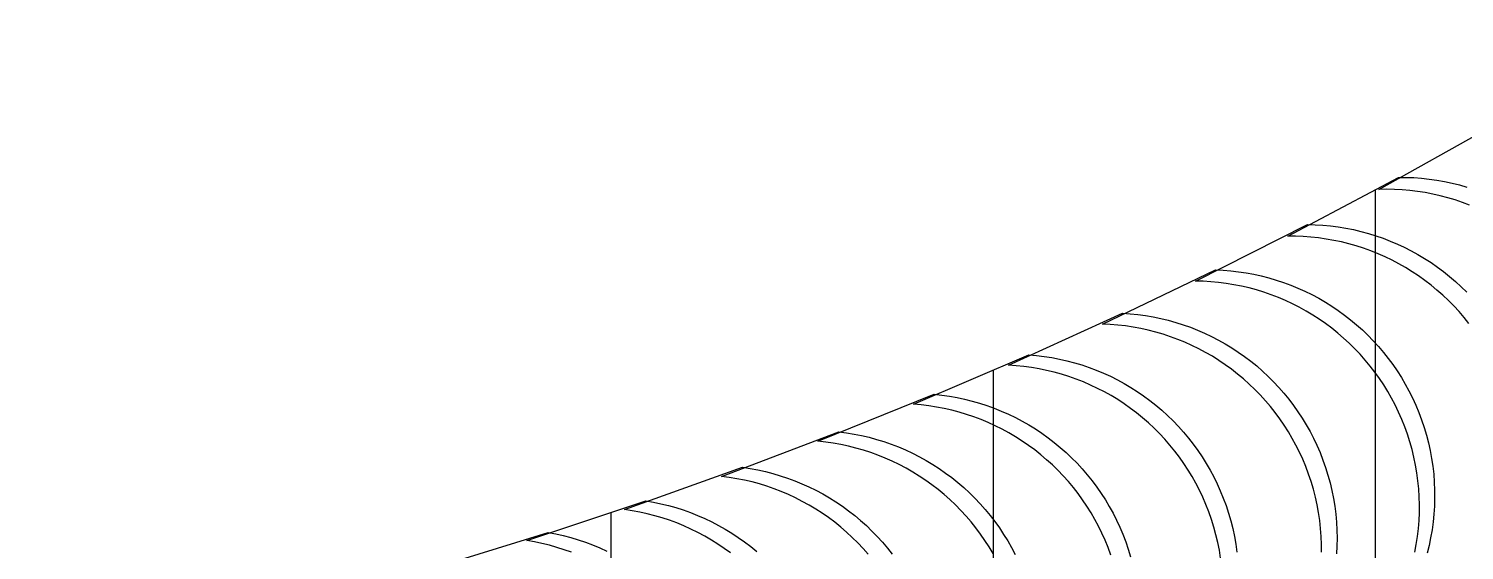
# Model space of a CAD drawing. Header units: metres. Extents: x -22.9 to 22.9, y -22.9 to 22.9.
# Drawn here: x 3.77 to 9.5, y -18.84 to -16.76 of the extents above; entities that cross this region are included whole.
import ezdxf

# ---------------------------------------------------------------- set-up
doc = ezdxf.new("R2010")
doc.units = ezdxf.units.M
for name, color, linetype in [('OBSERVED_CIRCULAR_SCAN', 3, 'Continuous'), ('SCAN_FOOTPRINTS', 5, 'Continuous'), ('TANK_BOUNDARY', 7, 'Continuous')]:
    doc.layers.add(name, color=color, linetype=linetype)

msp = doc.modelspace()

# ---------------------------------------------------------------- linework, layer by layer
at = {"layer": 'OBSERVED_CIRCULAR_SCAN'}
for p, q in [((9.144, -17.3984), (9.144, -19.1873)), ((7.62, -18.118), (7.62, -19.9644)), ((6.096, -18.6859), (6.096, -19.9644))]:
    msp.add_line(p, q, dxfattribs=at)
at = {"layer": 'SCAN_FOOTPRINTS'}
for points in [[(9.5208, -17.4597), (9.492, -17.4488), (9.4628, -17.439), (9.4333, -17.4302), (9.4035, -17.4223), (9.3735, -17.4155), (9.3432, -17.4098), (9.3128, -17.405), (9.2822, -17.4013), (9.2516, -17.3987), (9.2208, -17.3971), (9.19, -17.3966), (9.1592, -17.3971), (9.5957, -17.1531)], [(9.5181, -17.932), (9.4988, -17.908), (9.4787, -17.8846), (9.4578, -17.862), (9.4361, -17.8401), (9.4137, -17.819), (9.3906, -17.7986), (9.3669, -17.7791), (9.3424, -17.7603), (9.3174, -17.7424), (9.2917, -17.7254), (9.2655, -17.7093), (9.2387, -17.694), (9.2114, -17.6797), (9.1837, -17.6664), (9.1555, -17.654), (9.1269, -17.6425), (9.098, -17.6321), (9.0687, -17.6226), (9.039, -17.6142), (9.0092, -17.6068), (8.979, -17.6004), (8.9487, -17.595), (8.9182, -17.5907), (8.8876, -17.5874), (8.8569, -17.5852), (8.8261, -17.584), (8.7953, -17.5839), (9.2368, -17.349), (9.2368, -17.349), (9.2675, -17.3491), (9.2983, -17.3503), (9.329, -17.3525), (9.3596, -17.3558), (9.3901, -17.3602), (9.4205, -17.3655), (9.4506, -17.3719), (9.4805, -17.3793), (9.5101, -17.3878)], [(9.3022, -18.8444), (9.308, -18.8132), (9.3128, -18.7817), (9.3164, -18.7502), (9.3189, -18.7185), (9.3203, -18.6867), (9.3206, -18.6549), (9.3197, -18.6232), (9.3178, -18.5914), (9.3147, -18.5598), (9.3105, -18.5283), (9.3052, -18.4969), (9.2988, -18.4658), (9.2913, -18.4349), (9.2827, -18.4043), (9.273, -18.3741), (9.2623, -18.3441), (9.2505, -18.3146), (9.2376, -18.2855), (9.2238, -18.2569), (9.2094, -18.2297), (9.1942, -18.2029), (9.178, -18.1767), (9.1609, -18.1511), (9.1429, -18.1261), (9.1242, -18.1017), (9.1045, -18.078), (9.0841, -18.0549), (9.0629, -18.0326), (9.041, -18.011), (9.0183, -17.9901), (8.995, -17.9701), (8.9709, -17.9508), (8.9462, -17.9324), (8.9209, -17.9149), (8.895, -17.8982), (8.8686, -17.8824), (8.8416, -17.8675), (8.8142, -17.8536), (8.7863, -17.8406), (8.7579, -17.8286), (8.7292, -17.8175), (8.7001, -17.8075), (8.6706, -17.7984), (8.6409, -17.7904), (8.6109, -17.7833), (8.5807, -17.7774), (8.5503, -17.7724), (8.5198, -17.7685), (8.4891, -17.7656), (8.4584, -17.7638), (8.4276, -17.763), (8.8738, -17.5374), (8.8738, -17.5374), (8.9046, -17.5382), (8.9354, -17.54), (8.966, -17.5429), (8.9966, -17.5468), (9.0269, -17.5517), (9.0571, -17.5577), (9.0871, -17.5648), (9.1169, -17.5728), (9.1463, -17.5819), (9.1754, -17.5919), (9.2041, -17.603), (9.2325, -17.615), (9.2604, -17.628), (9.2879, -17.6419), (9.3148, -17.6568), (9.3413, -17.6726), (9.3671, -17.6893), (9.3924, -17.7068), (9.4171, -17.7252), (9.4412, -17.7445), (9.4645, -17.7645), (9.4872, -17.7854), (9.5092, -17.807)], [(8.9305, -18.8448), (8.9303, -18.813), (8.929, -18.7813), (8.9266, -18.7496), (8.923, -18.718), (8.9184, -18.6865), (8.9126, -18.6553), (8.9057, -18.6242), (8.8978, -18.5935), (8.8887, -18.563), (8.8786, -18.5329), (8.8675, -18.5031), (8.8552, -18.4737), (8.842, -18.4448), (8.8282, -18.4173), (8.8135, -18.3903), (8.7978, -18.3637), (8.7813, -18.3378), (8.7639, -18.3124), (8.7456, -18.2876), (8.7265, -18.2635), (8.7066, -18.24), (8.6858, -18.2172), (8.6643, -18.1952), (8.6421, -18.1738), (8.6192, -18.1533), (8.5955, -18.1336), (8.5712, -18.1147), (8.5463, -18.0966), (8.5208, -18.0794), (8.4947, -18.063), (8.468, -18.0476), (8.4409, -18.0331), (8.4132, -18.0195), (8.3851, -18.0069), (8.3566, -17.9953), (8.3277, -17.9846), (8.2985, -17.9749), (8.2689, -17.9663), (8.2391, -17.9586), (8.209, -17.952), (8.1788, -17.9464), (8.1483, -17.9419), (8.1177, -17.9384), (8.087, -17.9359), (8.0563, -17.9345), (8.5071, -17.7182), (8.5071, -17.7182), (8.5378, -17.7196), (8.5685, -17.7221), (8.5991, -17.7256), (8.6296, -17.7302), (8.6598, -17.7357), (8.6899, -17.7424), (8.7197, -17.75), (8.7493, -17.7587), (8.7785, -17.7683), (8.8074, -17.779), (8.8359, -17.7907), (8.864, -17.8033), (8.8917, -17.8168), (8.9188, -17.8313), (8.9455, -17.8468), (8.9716, -17.8631), (8.9971, -17.8803), (9.022, -17.8984), (9.0463, -17.9173), (9.07, -17.937), (9.0929, -17.9576), (9.1152, -17.9789), (9.1366, -18.0009), (9.1574, -18.0237), (9.1773, -18.0472), (9.1964, -18.0713), (9.2147, -18.0961), (9.2321, -18.1215), (9.2486, -18.1475), (9.2643, -18.174), (9.279, -18.201), (9.2928, -18.2286), (9.306, -18.2575), (9.3183, -18.2868), (9.3294, -18.3166), (9.3395, -18.3467), (9.3486, -18.3772), (9.3565, -18.408), (9.3634, -18.439), (9.3692, -18.4703), (9.3738, -18.5017), (9.3774, -18.5333), (9.3798, -18.565), (9.3811, -18.5967), (9.3813, -18.6285), (9.3804, -18.6603), (9.3783, -18.692), (9.3751, -18.7236), (9.3708, -18.7551), (9.3654, -18.7865), (9.3589, -18.8176), (9.3513, -18.8484)], [(8.5277, -18.868), (8.5226, -18.8366), (8.5163, -18.8055), (8.509, -18.7745), (8.5006, -18.7439), (8.4911, -18.7135), (8.4806, -18.6836), (8.469, -18.654), (8.4564, -18.6248), (8.4431, -18.597), (8.429, -18.5696), (8.4139, -18.5428), (8.3979, -18.5165), (8.381, -18.4907), (8.3633, -18.4656), (8.3446, -18.4411), (8.3252, -18.4172), (8.305, -18.394), (8.2839, -18.3715), (8.2622, -18.3497), (8.2396, -18.3287), (8.2164, -18.3085), (8.1925, -18.289), (8.168, -18.2705), (8.1428, -18.2527), (8.1171, -18.2359), (8.0907, -18.2199), (8.0639, -18.2048), (8.0365, -18.1907), (8.0087, -18.1775), (7.9804, -18.1652), (7.9518, -18.154), (7.9227, -18.1437), (7.8934, -18.1344), (7.8637, -18.1262), (7.8338, -18.1189), (7.8036, -18.1127), (7.7733, -18.1075), (7.7428, -18.1034), (7.7121, -18.1003), (7.6814, -18.0982), (8.1366, -17.8914), (8.1366, -17.8914), (8.1673, -17.8934), (8.198, -17.8965), (8.2285, -17.9007), (8.2588, -17.9058), (8.289, -17.9121), (8.3189, -17.9193), (8.3486, -17.9276), (8.378, -17.9369), (8.407, -17.9471), (8.4356, -17.9584), (8.4639, -17.9706), (8.4917, -17.9838), (8.5191, -17.998), (8.5459, -18.013), (8.5723, -18.029), (8.598, -18.0459), (8.6232, -18.0636), (8.6477, -18.0822), (8.6716, -18.1016), (8.6949, -18.1218), (8.7174, -18.1429), (8.7392, -18.1646), (8.7602, -18.1871), (8.7804, -18.2103), (8.7999, -18.2342), (8.8185, -18.2587), (8.8362, -18.2839), (8.8531, -18.3096), (8.8691, -18.336), (8.8842, -18.3628), (8.8984, -18.3901), (8.9116, -18.418), (8.9242, -18.4471), (8.9358, -18.4767), (8.9464, -18.5067), (8.9558, -18.537), (8.9642, -18.5677), (8.9716, -18.5986), (8.9778, -18.6298), (8.9829, -18.6612), (8.9869, -18.6927), (8.9898, -18.7244), (8.9915, -18.7561), (8.9922, -18.7879), (8.9917, -18.8197), (8.9901, -18.8514)], [(8.0901, -18.8559), (8.0791, -18.8261), (8.0671, -18.7967), (8.0544, -18.7686), (8.0408, -18.741), (8.0263, -18.7138), (8.0109, -18.6872), (7.9945, -18.6611), (7.9773, -18.6356), (7.9592, -18.6107), (7.9403, -18.5864), (7.9205, -18.5628), (7.9, -18.5398), (7.8786, -18.5176), (7.8566, -18.4961), (7.8338, -18.4754), (7.8103, -18.4555), (7.7861, -18.4364), (7.7613, -18.4182), (7.7359, -18.4008), (7.7099, -18.3842), (7.6834, -18.3686), (7.6563, -18.3539), (7.6288, -18.3401), (7.6008, -18.3273), (7.5724, -18.3155), (7.5436, -18.3046), (7.5144, -18.2947), (7.4849, -18.2858), (7.4552, -18.278), (7.4251, -18.2711), (7.3949, -18.2653), (7.3645, -18.2605), (7.3339, -18.2568), (7.3032, -18.2541), (7.7626, -18.0568), (7.7626, -18.0568), (7.7933, -18.0595), (7.8239, -18.0632), (7.8543, -18.068), (7.8845, -18.0738), (7.9146, -18.0806), (7.9443, -18.0885), (7.9738, -18.0974), (8.003, -18.1073), (8.0318, -18.1181), (8.0602, -18.13), (8.0882, -18.1428), (8.1158, -18.1566), (8.1428, -18.1713), (8.1693, -18.1869), (8.1953, -18.2034), (8.2207, -18.2208), (8.2455, -18.2391), (8.2697, -18.2582), (8.2932, -18.2781), (8.316, -18.2988), (8.338, -18.3203), (8.3594, -18.3425), (8.3799, -18.3654), (8.3997, -18.389), (8.4186, -18.4133), (8.4367, -18.4382), (8.4539, -18.4638), (8.4703, -18.4899), (8.4857, -18.5165), (8.5003, -18.5436), (8.5138, -18.5713), (8.5265, -18.5994), (8.5385, -18.6288), (8.5495, -18.6586), (8.5594, -18.6888), (8.5683, -18.7193), (8.576, -18.7502), (8.5827, -18.7812), (8.5883, -18.8125), (8.5927, -18.844)], [(7.6204, -18.8498), (7.6046, -18.8234), (7.5879, -18.7975), (7.5703, -18.7722), (7.5519, -18.7475), (7.5326, -18.7235), (7.5125, -18.7002), (7.4917, -18.6775), (7.4701, -18.6556), (7.4477, -18.6344), (7.4246, -18.614), (7.4009, -18.5944), (7.3765, -18.5756), (7.3514, -18.5577), (7.3258, -18.5407), (7.2996, -18.5245), (7.2729, -18.5092), (7.2456, -18.4949), (7.2179, -18.4815), (7.1897, -18.469), (7.1611, -18.4576), (7.1322, -18.4471), (7.1029, -18.4376), (7.0733, -18.4291), (7.0434, -18.4216), (7.0133, -18.4152), (6.983, -18.4098), (6.9525, -18.4054), (6.9219, -18.4021), (7.3853, -18.2144), (7.3853, -18.2144), (7.4159, -18.2177), (7.4464, -18.2221), (7.4767, -18.2275), (7.5068, -18.2339), (7.5367, -18.2414), (7.5663, -18.2499), (7.5956, -18.2593), (7.6246, -18.2698), (7.6531, -18.2813), (7.6813, -18.2938), (7.709, -18.3072), (7.7363, -18.3215), (7.763, -18.3368), (7.7892, -18.3529), (7.8149, -18.37), (7.8399, -18.3879), (7.8643, -18.4067), (7.8881, -18.4263), (7.9111, -18.4467), (7.9335, -18.4679), (7.9551, -18.4898), (7.976, -18.5124), (7.996, -18.5358), (8.0153, -18.5598), (8.0337, -18.5845), (8.0513, -18.6098), (8.068, -18.6356), (8.0838, -18.6621), (8.0987, -18.689), (8.1126, -18.7165), (8.1257, -18.7444), (8.1377, -18.7727), (8.1491, -18.8024), (8.1595, -18.8324), (8.1688, -18.8628)], [(7.1219, -18.8524), (7.1015, -18.8293), (7.0803, -18.807), (7.0584, -18.7853), (7.0358, -18.7644), (7.0125, -18.7444), (6.9884, -18.7251), (6.9638, -18.7066), (6.9385, -18.6891), (6.9126, -18.6723), (6.8862, -18.6565), (6.8593, -18.6416), (6.8318, -18.6276), (6.8039, -18.6146), (6.7756, -18.6026), (6.7469, -18.5915), (6.7178, -18.5814), (6.6884, -18.5723), (6.6587, -18.5642), (6.6287, -18.5571), (6.5985, -18.5511), (6.5681, -18.5461), (6.5376, -18.5421), (7.0048, -18.3641), (7.0048, -18.3641), (7.0353, -18.368), (7.0657, -18.373), (7.0959, -18.3791), (7.1259, -18.3861), (7.1556, -18.3942), (7.185, -18.4033), (7.2141, -18.4134), (7.2428, -18.4245), (7.2712, -18.4366), (7.2991, -18.4496), (7.3265, -18.4636), (7.3534, -18.4785), (7.3799, -18.4943), (7.4057, -18.511), (7.431, -18.5286), (7.4557, -18.547), (7.4797, -18.5663), (7.503, -18.5864), (7.5257, -18.6073), (7.5476, -18.6289), (7.5687, -18.6513), (7.5891, -18.6744), (7.6087, -18.6981), (7.6274, -18.7225), (7.6454, -18.7476), (7.6624, -18.7732), (7.6786, -18.7995), (7.6938, -18.8262), (7.7081, -18.8535)], [(6.5731, -18.8475), (6.5482, -18.8294), (6.5227, -18.8121), (6.4966, -18.7957), (6.47, -18.7803), (6.4428, -18.7657), (6.4152, -18.7521), (6.3871, -18.7395), (6.3586, -18.7278), (6.3298, -18.7171), (6.3006, -18.7074), (6.271, -18.6987), (6.2412, -18.691), (6.2111, -18.6843), (6.1809, -18.6787), (6.1504, -18.6741), (6.6212, -18.5058), (6.6212, -18.5058), (6.6517, -18.5104), (6.682, -18.516), (6.712, -18.5227), (6.7418, -18.5304), (6.7714, -18.5391), (6.8006, -18.5488), (6.8295, -18.5595), (6.858, -18.5712), (6.886, -18.5838), (6.9137, -18.5974), (6.9408, -18.612), (6.9674, -18.6275), (6.9935, -18.6438), (7.019, -18.6611), (7.0439, -18.6792), (7.0682, -18.6981), (7.0918, -18.7179), (7.1147, -18.7385), (7.1369, -18.7598), (7.1584, -18.7819), (7.1791, -18.8047), (7.199, -18.8282), (7.2181, -18.8524)], [(5.939, -18.8447), (5.91, -18.8344), (5.8807, -18.8251), (5.851, -18.8168), (5.8211, -18.8095), (5.7909, -18.8032), (5.7606, -18.798), (6.2348, -18.6396), (6.2348, -18.6396), (6.2652, -18.6448), (6.2953, -18.651), (6.3252, -18.6583), (6.3549, -18.6666), (6.3842, -18.676), (6.4132, -18.6863), (6.4419, -18.6976), (6.4701, -18.7098), (6.4979, -18.7231), (6.5253, -18.7373), (6.5521, -18.7524), (6.5784, -18.7684), (6.6041, -18.7853), (6.6293, -18.803), (6.6538, -18.8217), (6.6777, -18.8411)], [(5.3683, -18.9138), (5.8457, -18.7652), (5.8457, -18.7652), (5.8759, -18.7711), (5.9059, -18.778), (5.9357, -18.7859), (5.9652, -18.7948), (5.9943, -18.8047), (6.0231, -18.8156), (6.0515, -18.8275), (6.0795, -18.8404)]]:
    msp.add_lwpolyline(points, dxfattribs=at)
at = {"layer": 'TANK_BOUNDARY'}
msp.add_circle((0, 0), 22.86, dxfattribs=at)

doc.saveas('drawing.dxf')
